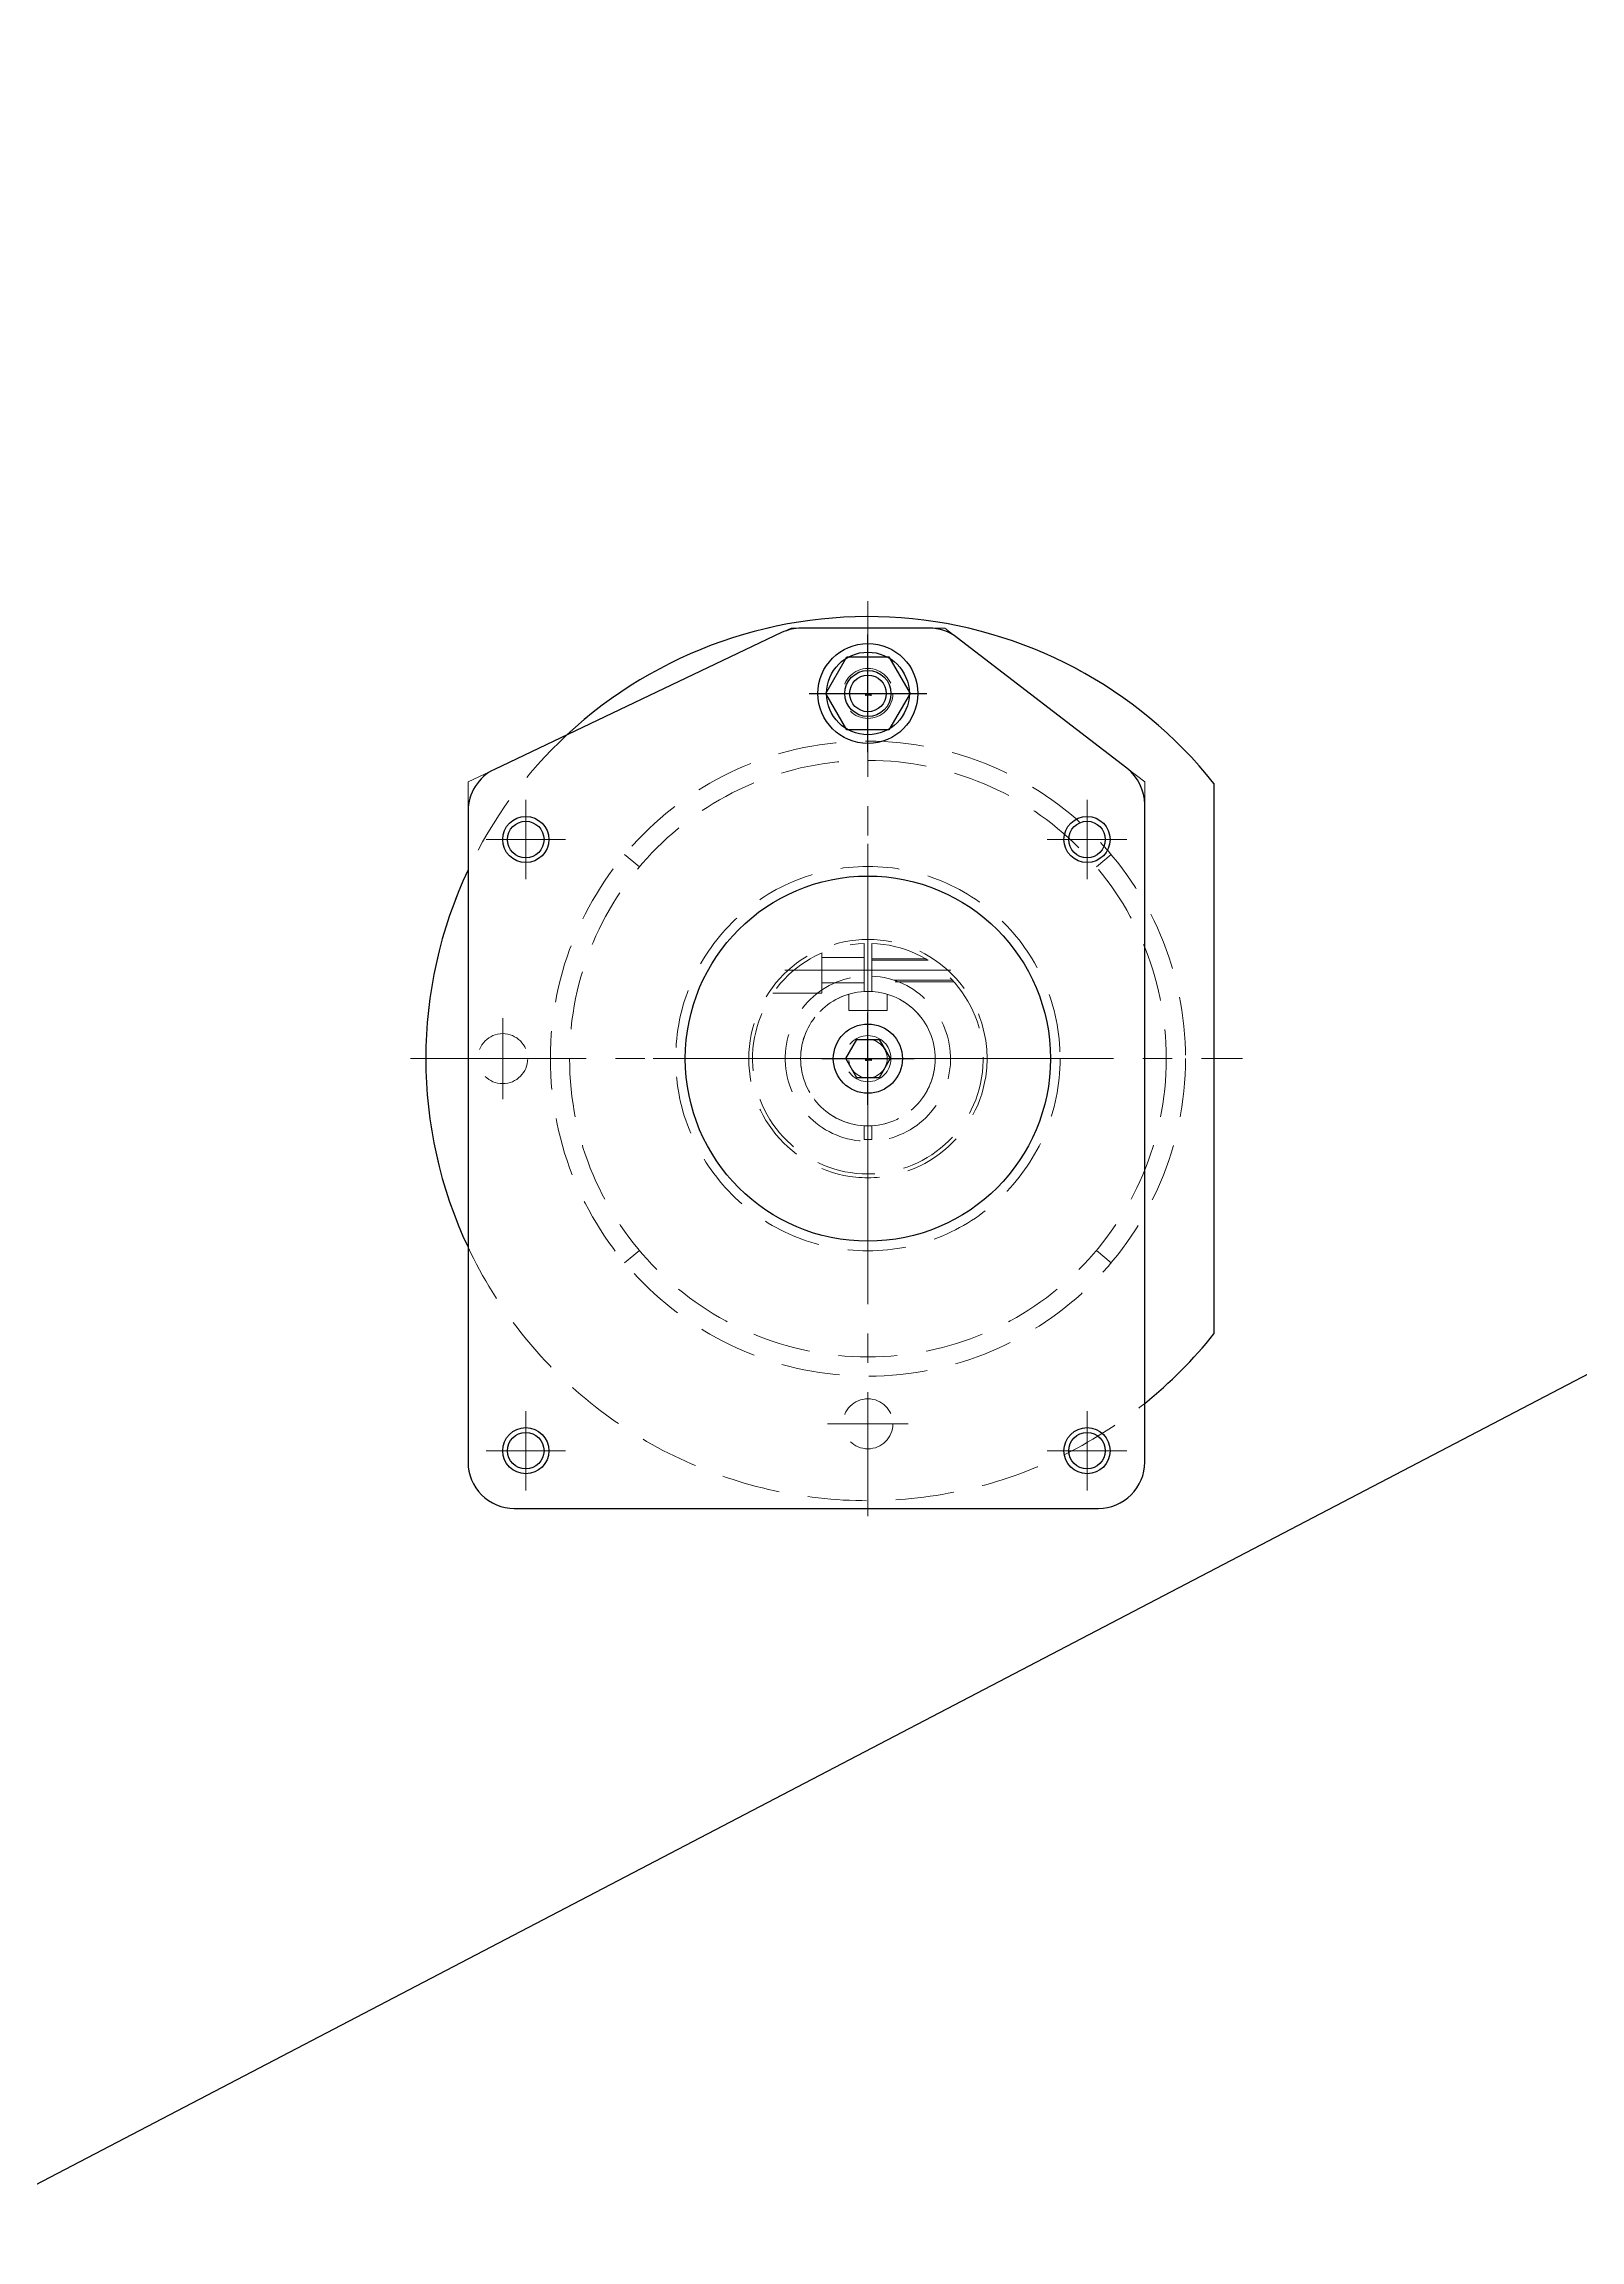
# Model space of a CAD drawing. Header units: millimetres. Extents: x 0 to 38884, y -3675 to 8056.
# Drawn here: x 10479 to 10879, y -2266 to -1695 of the extents above; entities that cross this region are included whole.
import ezdxf

# ---------------------------------------------------------------- set-up
doc = ezdxf.new("R2010")
doc.units = ezdxf.units.MM
doc.header["$LTSCALE"] = 2.4
doc.linetypes.add('CENTER2', pattern=[28.575, 19.05, -3.175, 3.175, -3.175])
doc.linetypes.add('HIDDEN', pattern=[9.525, 6.35, -3.175])
doc.layers.add('04_HIDDEN', color=2, linetype='HIDDEN', lineweight=13)
doc.layers.add('05_CENTER', color=4, linetype='CENTER2', lineweight=13)
doc.layers.add('10_DRAFT', color=8, linetype='Continuous', lineweight=0, plot=False)
doc.styles.add('KSS_TXT_L', font='txt.shx', dxfattribs={"height": 3, "bigfont": 'extfont2.shx'})

# ---------------------------------------------------------------- blocks, each defined once
blk = doc.blocks.new('SCSBN35-43a_1')
at = {"color": 0}
for p, q in [((-1, 21), (1, 21)), ((-1, 17.47), (-1, 21)), ((1, 17.47), (1, 21)), ((-1, -29.98), (-1, -17.47)), ((1, -29.98), (1, -17.47))]:
    blk.add_line(p, q, dxfattribs=at)
for radius, start, end in [(30, 271.9102, 268.0898), (17.5, 93.2758, 266.7242), (17.5, 273.2758, 86.7242)]:
    blk.add_arc((0, 0), radius, start, end, dxfattribs=at)
at = {"layer": '04_HIDDEN', "color": 0}
for p, q in [((-24.72, -17), (-12, -17)), ((-12, -27.5), (-12, -17)), ((-1, -19.7), (-12, -19.7)), ((22.36, -20), (1, -20)), ((22, -20.4), (1, -20.4)), ((-1, -26.3), (-12, -26.3)), ((15.64, -25.6), (1, -25.6)), ((14.97, -26), (1, -26))]:
    blk.add_line(p, q, dxfattribs=at)
blk.add_arc((0, 0), 21.5, 272.6659, 267.3341, dxfattribs=at)
at = {"layer": '05_CENTER', "color": 0}
for p, q in [((0, 33.15), (0, -33.15)), ((33.15, 0), (-33.15, 0)), ((21.59, -23), (-21.59, -23))]:
    blk.add_line(p, q, dxfattribs=at)
blk = doc.blocks.new('A$C285C78E6_1')
at = {"color": 0, "linetype": 'CENTER2'}
for p, q in [((0, -15.31), (0, 15.31)), ((-15.31, 0), (15.31, 0))]:
    blk.add_line(p, q, dxfattribs=at)
at = {"color": 0}
for p, q in [((-10.97, 0), (-5.48, 9.5)), ((-5.48, 9.5), (5.48, 9.5)), ((5.48, 9.5), (10.97, 0)), ((-5.48, -9.5), (-10.97, 0)), ((10.97, 0), (5.48, -9.5)), ((5.48, -9.5), (-5.48, -9.5))]:
    blk.add_line(p, q, dxfattribs=at)
for radius in [13, 10.75]:
    blk.add_circle((0, 0), radius, dxfattribs=at)
at = {"layer": '10_DRAFT', "style": 'KSS_TXT_L'}
blk.add_text('BT-M12', height=0.3, dxfattribs=at).set_placement((-0.7, -0.55))
blk = doc.blocks.new('M12Tz_1')
at = {"color": 0}
for radius in [6, 4.75]:
    blk.add_circle((0, 0), radius, dxfattribs=at)
at = {"layer": '05_CENTER'}
for p, q in [((0, -10.33), (0, 10.33)), ((10.33, 0), (-10.33, 0))]:
    blk.add_line(p, q, dxfattribs=at)
blk = doc.blocks.new('A$C5C8B0B06_1')
at = {"color": 0}
blk.add_line((-64.42, -104), (-39.34, -104), dxfattribs=at)
blk.add_lwpolyline([(-64.42, -104), (105, -104, 0.414214), (117, -92), (117, 60, 0.414214), (105, 72), (-66.09, 72, 0.232852), (-75.6, 67.32), (-109.51, 23.24, 0.165408), (-112, 15.92), (-112, -17.29, 0.111564), (-110.83, -22.45), (-75.26, -97.16, 0.289281), (-64.42, -104)], format="xyb", dxfattribs=at)
blk.add_circle((0, 0), 47.5, dxfattribs=at)
at = {"layer": '05_CENTER'}
for p, q in [((0, 55.88), (0, -55.88)), ((-55.88, 0), (55.88, 0))]:
    blk.add_line(p, q, dxfattribs=at)
at = {"layer": '10_DRAFT'}
blk.add_line((-72, 72), (-55.25, 72), dxfattribs=at)
for points in [[(-75.6, 67.32), (-72, 72), (-66.09, 72)], [(-112, 15.92), (-112, 20), (-109.51, 23.24)], [(-112, -17.29), (-112, -20), (-110.83, -22.45)], [(-75.26, -97.16), (-72, -104), (-64.42, -104)]]:
    blk.add_lwpolyline(points, dxfattribs=at)
for p in [(-57, 57), (102, 57), (-95, 0), (-57, -89), (102, -89)]:
    blk.add_blockref('M12Tz_1', p)
blk = doc.blocks.new('A$C7E3831AE_1')
at = {"color": 0}
blk.add_line((90, 71.59), (90, -71.59), dxfattribs=at)
for centre in [(0, 95), (-95, 0), (0, -95)]:
    blk.add_circle(centre, 6.5, dxfattribs=at)
for start, end in [(38.5, 132.8943), (132.8943, 154.7356), (154.7356, 205.2644), (205.2644, 308.762), (308.762, 321.5)]:
    blk.add_arc((0, 0), 115, start, end, dxfattribs=at)
at = {"layer": '04_HIDDEN'}
for p, q in [((-63.28, 53.09), (-59.45, 49.88)), ((63.28, 53.09), (59.45, 49.88)), ((-63.28, -53.09), (-59.45, -49.88)), ((63.28, -53.09), (59.45, -49.88))]:
    blk.add_line(p, q, dxfattribs=at)
for radius in [82.6, 77.6, 31]:
    blk.add_circle((0, 0), radius, dxfattribs=at)
at = {"layer": '05_CENTER'}
for p, q in [((0, 119), (0, -119)), ((-10.5, 95), (10.5, 95)), ((-95, -10.5), (-95, 10.5)), ((-119, 0), (97.42, 0)), ((-10.5, -95), (10.5, -95))]:
    blk.add_line(p, q, dxfattribs=at)
blk = doc.blocks.new('A$C35045EA2_1')
at = {"color": 0, "linetype": 'CENTER2'}
for p, q in [((0, -12), (0, 12)), ((-12, 0), (12, 0))]:
    blk.add_line(p, q, dxfattribs=at)
at = {"color": 0}
for p, q in [((-5.77, 0), (-2.89, 5)), ((-2.89, -5), (-5.77, 0)), ((-2.89, 5), (2.89, 5)), ((2.89, 5), (5.77, 0)), ((5.77, 0), (2.89, -5)), ((2.89, -5), (-2.89, -5))]:
    blk.add_line(p, q, dxfattribs=at)
blk.add_circle((0, 0), 9, dxfattribs=at)
at = {"layer": '10_DRAFT', "style": 'KSS_TXT_L'}
blk.add_text('CS-M12', height=0.3, dxfattribs=at).set_placement((-0.7, -0.46))
blk = doc.blocks.new('A$C427B324A_1')
at = {"color": 0}
blk.add_lwpolyline([(-5, 16.77), (-5, 12.5), (5, 12.5), (5, 16.77)], dxfattribs=at)
for radius in [50, 17.5, 6, 5]:
    blk.add_circle((0, 0), radius, dxfattribs=at)
at = {"layer": '05_CENTER'}
for p, q in [((0, -52.4), (0, 52.4)), ((-52.4, 0), (52.4, 0))]:
    blk.add_line(p, q, dxfattribs=at)

msp = doc.modelspace()

# ---------------------------------------------------------------- linework, layer by layer
at = {"color": 3}
msp.add_line((12561.3111, -1163.0039), (10094.3572, -2451.4243), dxfattribs=at)
msp.add_line((10783.2572, -1887.1772), (10783.2572, -2030.3554))
for start, end in [(38.49995, 132.894287), (154.735589, 205.264411), (308.762012, 321.50005)]:
    msp.add_arc((10693.2572, -1958.7663), 115, start, end)

# ---------------------------------------------------------------- block references
at = {"rotation": 270}
msp.add_blockref('A$C5C8B0B06_1', (10693.2572, -1958.7663), dxfattribs=at)
for name, p in [('A$C285C78E6_1', (10693.2572, -1863.7663)), ('A$C35045EA2_1', (10693.2572, -1958.7663))]:
    msp.add_blockref(name, p)
at = {"layer": '04_HIDDEN'}
for name in ['A$C7E3831AE_1', 'A$C427B324A_1']:
    msp.add_blockref(name, (10693.2572, -1958.7663), dxfattribs=at)
at = {"layer": '04_HIDDEN', "color": 4, "xscale": -1, "rotation": 180}
msp.add_blockref('SCSBN35-43a_1', (10693.2572, -1958.7663), dxfattribs=at)

doc.saveas('drawing.dxf')
